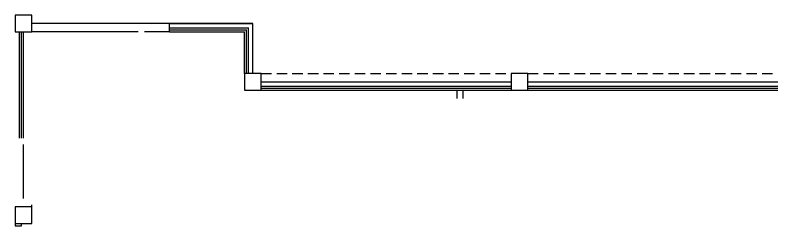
# Model space of a CAD drawing. Header units: metres. Extents: x 51 to 18146, y -212 to 18074.
# Drawn here: x 137.84 to 156.14, y 591.12 to 596.17 of the extents above; entities that cross this region are included whole.
import ezdxf

# ---------------------------------------------------------------- set-up
doc = ezdxf.new("R2010")
doc.units = ezdxf.units.M
doc.linetypes.add('HIDDEN', pattern=[0.375, 0.25, -0.125])
doc.layers.get('0').update_dxf_attribs({"color": 250})
for name, color, linetype in [('AY', 1, 'Continuous'), ('COL', 2, 'Continuous'), ('PA', 7, 'Continuous'), ('VE', 5, 'Continuous')]:
    doc.layers.add(name, color=color, linetype=linetype)
doc.layers.get('0').freeze()

# ---------------------------------------------------------------- blocks, each defined once
blk = doc.blocks.new('-COL40-')
at = {"color": 0}
blk.add_lwpolyline([(-0.2, 0.2), (-0.2, -0.2), (0.2, -0.2), (0.2, 0.2)], close=True, dxfattribs=at)

msp = doc.modelspace()

# ---------------------------------------------------------------- linework, layer by layer
at = {"layer": 'AY', "color": 0, "linetype": 'HIDDEN'}
for p, q in [((143.744, 594.766), (149.744, 594.766)), ((143.744, 594.766), (149.744, 594.766)), ((150.144, 594.766), (156.144, 594.766)), ((150.144, 594.766), (156.144, 594.766))]:
    msp.add_line(p, q, dxfattribs=at)
at = {"layer": 'PA', "color": 0}
for p, q in [((143.544, 595.966), (138.244, 595.966)), ((141.544, 595.966), (138.244, 595.966)), ((141.544, 595.766), (141.544, 595.966)), ((140.794, 595.766), (138.244, 595.766)), ((141.544, 595.766), (140.944, 595.766)), ((145.894, 594.366), (146.044, 594.366)), ((145.894, 594.366), (146.044, 594.366)), ((148.444, 594.366), (148.444, 594.166)), ((148.444, 594.366), (148.594, 594.366)), ((148.594, 594.166), (148.594, 594.366)), ((138.044, 591.766), (138.044, 593.066)), ((138.244, 591.566), (138.244, 591.616)), ((137.844, 591.166), (137.844, 591.116)), ((137.844, 591.116), (137.994, 591.116)), ((137.994, 591.116), (137.994, 591.166))]:
    msp.add_line(p, q, dxfattribs=at)
at = {"layer": 'VE', "color": 0}
for p, q in [((141.544, 595.966), (143.544, 595.966)), ((141.544, 595.866), (143.444, 595.866)), ((143.444, 594.766), (143.444, 595.866)), ((143.544, 594.766), (143.544, 595.966)), ((137.944, 593.216), (137.944, 595.766)), ((137.994, 593.216), (137.994, 595.766)), ((138.044, 593.216), (138.044, 595.766)), ((141.544, 595.816), (143.394, 595.816)), ((141.544, 595.766), (143.344, 595.766)), ((143.344, 594.766), (143.344, 595.766)), ((143.344, 594.766), (143.344, 595.766)), ((143.394, 594.766), (143.394, 595.816)), ((143.394, 594.766), (143.394, 595.766)), ((143.444, 594.766), (143.444, 595.766)), ((143.544, 594.766), (143.544, 595.766)), ((143.744, 594.566), (149.744, 594.566)), ((143.744, 594.566), (149.744, 594.566)), ((143.744, 594.466), (149.744, 594.466)), ((143.744, 594.466), (149.744, 594.466)), ((143.744, 594.416), (149.744, 594.416)), ((143.744, 594.416), (149.744, 594.416)), ((150.144, 594.566), (156.144, 594.566)), ((150.144, 594.566), (156.144, 594.566)), ((150.144, 594.466), (156.144, 594.466)), ((150.144, 594.466), (156.144, 594.466)), ((150.144, 594.416), (156.144, 594.416)), ((150.144, 594.416), (156.144, 594.416)), ((143.744, 594.366), (149.744, 594.366)), ((143.744, 594.366), (149.744, 594.366)), ((150.144, 594.366), (156.144, 594.366)), ((150.144, 594.366), (156.144, 594.366))]:
    msp.add_line(p, q, dxfattribs=at)

# ---------------------------------------------------------------- block references
at = {"layer": 'COL', "color": 0}
for p in [(138.044, 595.966), (138.044, 595.966), (143.544, 594.566), (143.544, 594.566), (149.944, 594.566), (149.944, 594.566), (138.044, 591.366), (138.044, 591.366)]:
    msp.add_blockref('-COL40-', p, dxfattribs=at)

doc.saveas('drawing.dxf')
